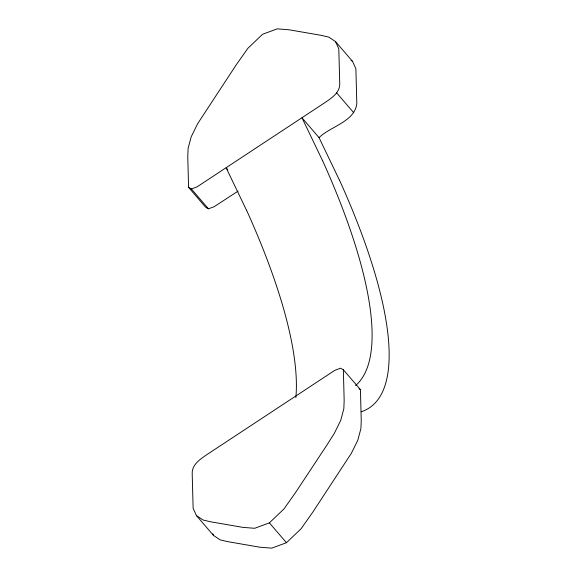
<?xml version="1.0" encoding="UTF-8"?>
<svg xmlns="http://www.w3.org/2000/svg" width="577" height="577" viewBox="0 0 577 577"><rect width="100%" height="100%" fill="white"/><g stroke="black" fill="none" stroke-linecap="round" stroke-linejoin="round"><path stroke-width="0.87" d="M188.585 187.388L191.369 188.96L197.06 186.854L324.707 102.756C331.321 98.22 340.026 92.753 339.745 83.694L338.807 48.857L335.482 41.537L328.782 37.108L321.281 35.356L289.171 29.795L277.27 28.85L262.557 34.281L247.959 48.216L236.303 64.718L197.615 123.759L191.16 136.886L188.102 148.419L187.763 156.692L188.585 187.388L205.657 207.244L208.448 208.809L214.132 206.71L238.106 191.102M339.471 180.197L319.045 137.636C330.015 126.543 354.826 121.769 356.817 103.543L355.879 68.713L352.561 61.393L335.482 41.537M196.447 515.607L203.154 520.036L210.648 521.796L242.758 527.356L254.659 528.294L269.38 522.87L283.978 508.928L295.633 492.426L327 444.932L334.314 433.392L340.776 420.265L343.834 408.732L344.166 400.46L343.351 369.756L340.56 368.191L334.876 370.29L207.222 454.387C200.608 458.924 191.91 464.391 192.191 473.457L193.129 508.287L196.447 515.607L213.519 535.463L220.226 539.892L227.72 541.644L259.838 547.205L271.738 548.15L286.452 542.719L301.05 528.784L312.705 512.282L351.386 453.241L357.848 440.114L360.906 428.581L361.238 420.308L360.423 389.612L343.351 369.756M359.031 388.826L360.423 389.612M351.068 60.405L352.561 61.393M336.716 92.94L353.788 112.796M319.045 137.636L301.973 117.78L322.392 160.341M227.879 169.84L226.17 167.857L246.595 210.417M191.369 188.96L208.448 208.809M269.38 522.87L286.452 542.719M212.783 533.833L213.519 535.463M246.675 210.461A403.958 115.299 56.6 0 1 295.864 397.546M339.543 180.24A403.958 115.299 56.6 0 1 361.209 411.805M322.471 160.384A403.958 115.299 56.6 0 1 355.555 385.587"/></g></svg>
